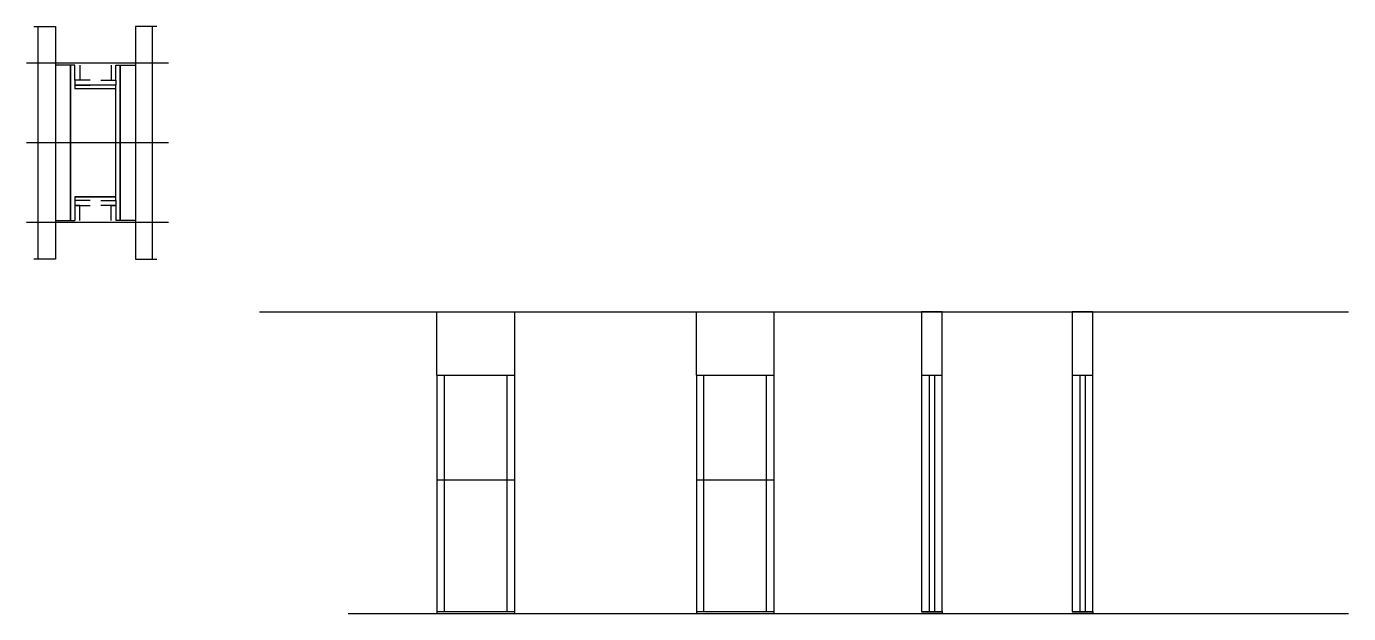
# Model space of a CAD drawing. Header units: metres. Extents: x 5905 to 7131, y 7523 to 8068.
import ezdxf

# ---------------------------------------------------------------- set-up
doc = ezdxf.new("R2010")
doc.units = ezdxf.units.M
for name, color, linetype in [('CHAPA', 7, 'Continuous'), ('COTA', 7, 'Continuous'), ('Hachura', 7, 'Continuous'), ('Madeira', 7, 'Continuous'), ('Nível', 7, 'Continuous'), ('Painéis', 7, 'Continuous'), ('Perfil Metálico', 7, 'Continuous'), ('SARR_2.2x7', 7, 'Continuous'), ('SARRAFO', 7, 'Continuous')]:
    doc.layers.add(name, color=color, linetype=linetype)

msp = doc.modelspace()

# ---------------------------------------------------------------- linework, layer by layer
at = {"layer": 'CHAPA', "color": 7, "lineweight": 25}
for points in [[(5949.9, 8031.8), (5945.9, 8031.8), (5945.9, 7887.8), (5949.9, 7887.8)], [(5949.9, 8031.8), (5945.9, 8031.8), (5945.9, 7887.8), (5949.9, 7887.8)], [(5987.9, 8031.8), (5991.9, 8031.8), (5991.9, 7887.8), (5987.9, 7887.8)], [(5987.9, 8031.8), (5991.9, 8031.8), (5991.9, 7887.8), (5987.9, 7887.8)], [(5987.9, 8009.8), (5987.9, 8013.4), (5949.9, 8013.4), (5949.9, 8009.8)], [(5987.9, 8009.8), (5987.9, 8013.4), (5949.9, 8013.4), (5949.9, 8009.8)], [(5987.9, 7906.2), (5987.9, 7909.8), (5949.9, 7909.8), (5949.9, 7906.2)], [(5987.9, 7906.2), (5987.9, 7909.8), (5949.9, 7909.8), (5949.9, 7906.2)]]:
    msp.add_lwpolyline(points, dxfattribs=at)
at = {"layer": 'COTA', "color": 7, "lineweight": 25}
for p, q in [((6285.5, 7803.2), (6357.5, 7803.2)), ((6285.5, 7744.2), (6285.5, 7803.2)), ((6357.5, 7803.2), (6357.5, 7744.2)), ((6526, 7803.2), (6598, 7803.2)), ((6526, 7744.2), (6526, 7803.2)), ((6598, 7803.2), (6598, 7744.2))]:
    msp.add_line(p, q, dxfattribs=at)
for points in [[(6753.8, 7744.2), (6753.8, 7803.2), (6734.8, 7803.2), (6734.8, 7744.2)], [(6893.5, 7744.2), (6893.5, 7803.2), (6874.5, 7803.2), (6874.5, 7744.2)]]:
    msp.add_lwpolyline(points, dxfattribs=at)
at = {"layer": 'Hachura', "color": 7, "lineweight": 25}
for p, q in [((6036.7, 8033.8), (5904.9, 8033.8)), ((6036.7, 7959.8), (5904.9, 7959.8)), ((6036.7, 7885.8), (5904.9, 7885.8))]:
    msp.add_line(p, q, dxfattribs=at)
at = {"layer": 'Madeira', "color": 7, "lineweight": 25}
for points in [[(5931.9, 7887.8), (5945.9, 7887.8), (5945.9, 8031.8), (5931.9, 8031.8)], [(6005.9, 7887.8), (5991.9, 7887.8), (5991.9, 8031.8), (6005.9, 8031.8)]]:
    msp.add_lwpolyline(points, dxfattribs=at)
at = {"layer": 'Nível', "color": 7, "lineweight": 25}
for p, q in [((6121.1, 7803.2), (7130.7, 7803.2)), ((6203.1, 7523.2), (7130.7, 7523.2))]:
    msp.add_line(p, q, dxfattribs=at)
at = {"layer": 'Painéis', "color": 7, "lineweight": 25}
for p, q in [((6285.5, 7744.2), (6285.5, 7523.2)), ((6285.5, 7744.2), (6357.5, 7744.2)), ((6357.5, 7744.2), (6357.5, 7523.2)), ((6526, 7744.2), (6526, 7523.2)), ((6526, 7744.2), (6598, 7744.2)), ((6598, 7744.2), (6598, 7523.2)), ((6734.8, 7744.2), (6734.8, 7525.2)), ((6734.8, 7744.2), (6753.8, 7744.2)), ((6753.8, 7525.2), (6753.8, 7744.2)), ((6874.5, 7744.2), (6874.5, 7525.2)), ((6874.5, 7744.2), (6893.5, 7744.2)), ((6893.5, 7525.2), (6893.5, 7744.2)), ((6285.5, 7647.2), (6357.5, 7647.2)), ((6526, 7647.2), (6598, 7647.2)), ((6285.5, 7525.2), (6357.5, 7525.2)), ((6285.5, 7523.2), (6357.5, 7523.2)), ((6526, 7525.2), (6598, 7525.2)), ((6526, 7523.2), (6598, 7523.2)), ((6734.8, 7525.2), (6753.8, 7525.2)), ((6874.5, 7525.2), (6893.5, 7525.2))]:
    msp.add_line(p, q, dxfattribs=at)
for points in [[(5949.9, 7909.8), (5987.9, 7909.8), (5987.9, 8009.8), (5949.9, 8009.8)], [(6734.8, 7525.2), (6753.8, 7525.2), (6753.8, 7523.2), (6734.8, 7523.2)], [(6874.5, 7525.2), (6893.5, 7525.2), (6893.5, 7523.2), (6874.5, 7523.2)]]:
    msp.add_lwpolyline(points, dxfattribs=at)
at = {"layer": 'Perfil Metálico', "color": 7, "lineweight": 25}
for points in [[(5911.9, 8067.8), (5931.9, 8067.8), (5931.9, 7851.8), (5911.9, 7851.8)], [(5927.9, 7851.8), (5915.9, 7851.8), (5915.9, 8067.8), (5927.9, 8067.8)], [(6025.9, 8067.8), (6005.9, 8067.8), (6005.9, 7851.8), (6025.9, 7851.8)], [(6009.9, 7851.8), (6021.9, 7851.8), (6021.9, 8067.8), (6009.9, 8067.8)]]:
    msp.add_lwpolyline(points, dxfattribs=at)
at = {"layer": 'SARR_2.2x7', "color": 7, "lineweight": 25}
for p, q in [((6292.5, 7647.2), (6292.5, 7744.2)), ((6350.5, 7647.2), (6350.5, 7744.2)), ((6533, 7647.2), (6533, 7744.2)), ((6591, 7647.2), (6591, 7744.2)), ((6741.8, 7744.2), (6741.8, 7525.2)), ((6746.8, 7744.2), (6746.8, 7525.2)), ((6881.5, 7744.2), (6881.5, 7525.2)), ((6886.5, 7744.2), (6886.5, 7525.2)), ((6292.5, 7525.2), (6292.5, 7647.2)), ((6350.5, 7525.2), (6350.5, 7647.2)), ((6533, 7525.2), (6533, 7647.2)), ((6591, 7525.2), (6591, 7647.2))]:
    msp.add_line(p, q, dxfattribs=at)
at = {"layer": 'SARRAFO', "color": 7, "lineweight": 25}
for points in [[(5954.3, 8031.8), (5954.3, 8017.8), (5949.9, 8017.8), (5949.9, 8031.8)], [(5983.5, 8031.8), (5983.5, 8017.8), (5987.9, 8017.8), (5987.9, 8031.8)], [(5963.9, 8017.8), (5949.9, 8017.8), (5949.9, 8013.4), (5963.9, 8013.4)], [(5973.9, 8017.8), (5987.9, 8017.8), (5987.9, 8013.4), (5973.9, 8013.4)], [(5963.9, 7906.2), (5949.9, 7906.2), (5949.9, 7901.8), (5963.9, 7901.8)], [(5954.3, 7887.8), (5954.3, 7901.8), (5949.9, 7901.8), (5949.9, 7887.8)], [(5973.9, 7906.2), (5987.9, 7906.2), (5987.9, 7901.8), (5973.9, 7901.8)], [(5983.5, 7887.8), (5983.5, 7901.8), (5987.9, 7901.8), (5987.9, 7887.8)]]:
    msp.add_lwpolyline(points, dxfattribs=at)

doc.saveas('drawing.dxf')
